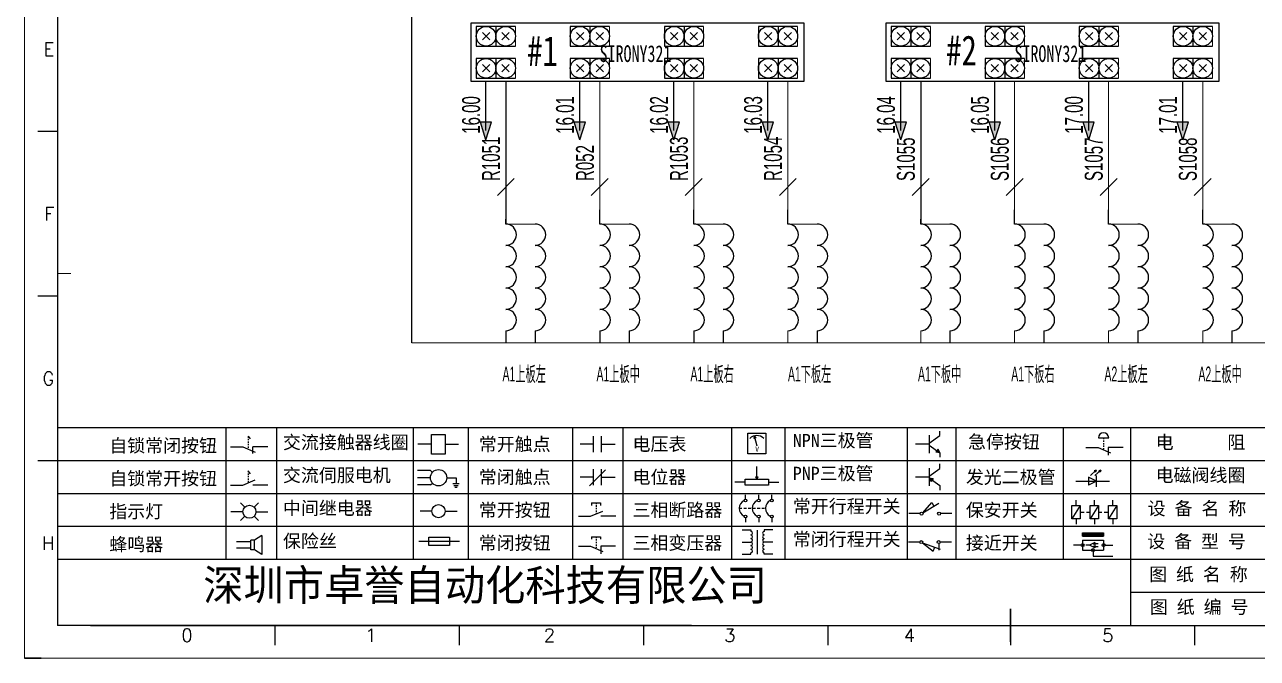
# Model space of a CAD drawing. Extents: x 38255 to 47052, y -6758 to -3353.
# Drawn here: x 39142.9 to 39348.9, y -4820.3 to -4714.4 of the extents above; entities that cross this region are included whole.
import ezdxf
from ezdxf.enums import TextEntityAlignment as Align

# ---------------------------------------------------------------- set-up
doc = ezdxf.new("R2010")
doc.units = 0
doc.header["$MEASUREMENT"] = 0
for name, color, linetype in [('AE_BOR', 1, 'Continuous'), ('Z_OM_OUTLINE', 7, 'Continuous'), ('细实线层', 7, 'Continuous')]:
    doc.layers.add(name, color=color, linetype=linetype)
doc.layers.add('Dimension', color=3, linetype='Continuous', lineweight=13)
doc.layers.add('frame', color=7, linetype='Continuous', lineweight=15)
doc.styles.add('WD', font='romans.shx', dxfattribs={"bigfont": 'gbcbig.shx'})
doc.styles.add('宋', font='', dxfattribs={"width": 0.7})
doc.styles.add('宋体', font='', dxfattribs={"width": 0.75})
doc.styles.add('样式 8', font='arial.ttf')
doc.styles.add('汉字', font='')
doc.styles.get('宋').set_extended_font_data('SimSun')
doc.styles.get('宋体').set_extended_font_data('SimSun')
doc.styles.get('汉字').set_extended_font_data('新宋体')

# ---------------------------------------------------------------- blocks, each defined once
blk = doc.blocks.new('*U34')
at = {"linetype": 'ByBlock'}
for p, q in [((-1909.23, -780.45), (-1909.23, -780.67)), ((-1909.23, -780.45), (-1908.92, -780.84)), ((-1909.23, -780.84), (-1909.23, -781.05)), ((-1911.92, -782.07), (-1910.06, -782.07)), ((-1910.06, -782.07), (-1908.18, -782.88)), ((-1909.23, -781.23), (-1909.23, -781.44)), ((-1909.23, -781.61), (-1909.23, -781.83)), ((-1909.23, -782), (-1909.23, -782.21)), ((-1909.23, -782.38), (-1909.23, -782.43)), ((-1908.52, -783.07), (-1908.52, -782.07)), ((-1906.25, -782.07), (-1908.52, -782.07))]:
    blk.add_line(p, q, dxfattribs=at)
blk = doc.blocks.new('*U36')
at = {"linetype": 'ByBlock'}
for p, q in [((-1910.06, -792.89), (-1908.18, -792.08)), ((-1908.88, -791.17), (-1909.23, -790.71)), ((-1909.23, -790.71), (-1909.23, -790.92)), ((-1909.23, -791.09), (-1909.23, -791.31)), ((-1909.23, -791.48), (-1909.23, -791.69)), ((-1909.23, -791.86), (-1909.23, -792.08)), ((-1909.23, -792.25), (-1909.23, -792.47)), ((-1911.92, -792.89), (-1910.06, -792.89)), ((-1906.25, -792.89), (-1908.52, -792.89))]:
    blk.add_line(p, q, dxfattribs=at)
blk = doc.blocks.new('蜂鸣器')
at = {"linetype": 'ByBlock'}
for p, q in [((-1907.17, -795.53), (-1908.25, -796.26)), ((-1907.17, -795.53), (-1907.17, -798.41)), ((-1908.8, -796.48), (-1911.01, -796.48)), ((-1908.8, -797.46), (-1911.01, -797.46)), ((-1908.25, -796.26), (-1908.8, -796.26)), ((-1908.8, -797.68), (-1908.8, -796.26)), ((-1908.25, -797.68), (-1908.8, -797.68)), ((-1908.25, -797.68), (-1908.25, -796.26)), ((-1907.17, -798.41), (-1908.25, -797.68))]:
    blk.add_line(p, q, dxfattribs=at)
blk = doc.blocks.new('指示灯')
at = {"linetype": 'ByBlock'}
for p, q in [((-1854.25, -776.92), (-1856.06, -776.92)), ((-1854.62, -775.59), (-1853.97, -776.23)), ((-1851.9, -775.59), (-1852.54, -776.23)), ((-1852.26, -776.92), (-1850.45, -776.92)), ((-1854.62, -778.25), (-1853.97, -777.61)), ((-1851.9, -778.25), (-1852.54, -777.61))]:
    blk.add_line(p, q, dxfattribs=at)
blk.add_circle((-1853.26, -776.92), 0.992, dxfattribs=at)
blk = doc.blocks.new('交流接触器线圈')
at = {"linetype": 'ByBlock'}
for p, q in [((-1880.82, -781.77), (-1882.87, -781.77)), ((-1878.72, -781.77), (-1876.67, -781.77))]:
    blk.add_line(p, q, dxfattribs=at)
blk.add_lwpolyline([(-1880.82, -780.28), (-1878.72, -780.28), (-1878.72, -783.26), (-1880.82, -783.26)], close=True, dxfattribs=at)
blk = doc.blocks.new('交流伺服电机')
at = {"linetype": 'ByBlock'}
for p, q in [((-1880.97, -785.75), (-1882.94, -785.75)), ((-1880.97, -785.75), (-1880.65, -786.03)), ((-1880.97, -786.85), (-1882.94, -786.85)), ((-1880.97, -787.94), (-1882.94, -787.94)), ((-1880.97, -787.94), (-1880.65, -787.67)), ((-1878.49, -786.85), (-1877.07, -786.85)), ((-1877.54, -787.72), (-1876.59, -787.72)), ((-1877.38, -788.01), (-1876.75, -788.01)), ((-1877.23, -788.29), (-1876.9, -788.29)), ((-1877.07, -786.85), (-1877.07, -787.72))]:
    blk.add_line(p, q, dxfattribs=at)
blk.add_circle((-1879.73, -786.85), 1.24, dxfattribs=at)
blk = doc.blocks.new('中间继电器')
at = {"linetype": 'ByBlock'}
for p, q in [((-1880.72, -791.92), (-1882.54, -791.92)), ((-1878.74, -791.92), (-1876.92, -791.92))]:
    blk.add_line(p, q, dxfattribs=at)
blk.add_circle((-1879.73, -791.92), 0.992, dxfattribs=at)
blk = doc.blocks.new('保险丝')
at = {"linetype": 'ByBlock'}
blk.add_line((-1882.72, -796.49), (-1876.55, -796.49), dxfattribs=at)
blk.add_lwpolyline([(-1881.2, -795.86), (-1878.06, -795.86), (-1878.06, -797.12), (-1881.2, -797.12)], close=True, dxfattribs=at)
blk = doc.blocks.new('常开按钮')
at = {"linetype": 'ByBlock'}
for p, q in [((-1909.9, -785.68), (-1908.56, -785.68)), ((-1909.9, -785.68), (-1909.9, -786.07)), ((-1909.23, -785.68), (-1909.23, -785.89)), ((-1909.23, -786.06), (-1909.23, -786.28)), ((-1909.23, -786.45), (-1909.23, -786.67)), ((-1908.56, -785.68), (-1908.56, -786.07)), ((-1911.92, -787.73), (-1910.06, -787.73)), ((-1910.06, -787.73), (-1908.18, -786.93)), ((-1909.23, -786.84), (-1909.23, -787.05)), ((-1909.23, -787.22), (-1909.23, -787.38)), ((-1906.25, -787.73), (-1908.52, -787.73))]:
    blk.add_line(p, q, dxfattribs=at)
blk = doc.blocks.new('常开触点')
at = {"linetype": 'ByBlock'}
for p, q in [((-1853.82, -782.99), (-1853.82, -780.56)), ((-1852.6, -782.99), (-1852.6, -780.56)), ((-1853.82, -781.77), (-1855.88, -781.77)), ((-1852.6, -781.77), (-1850.55, -781.77))]:
    blk.add_line(p, q, dxfattribs=at)
blk = doc.blocks.new('常闭触点')
at = {"linetype": 'ByBlock'}
for p, q in [((-1852.01, -785.66), (-1854.43, -788.1)), ((-1853.82, -787.99), (-1853.82, -785.56)), ((-1852.6, -787.99), (-1852.6, -785.56)), ((-1853.82, -786.77), (-1855.88, -786.77)), ((-1852.6, -786.77), (-1850.55, -786.77))]:
    blk.add_line(p, q, dxfattribs=at)
blk = doc.blocks.new('常闭按钮')
at = {"linetype": 'ByBlock'}
for p, q in [((-1856.13, -792.28), (-1854.28, -792.28)), ((-1854.28, -792.28), (-1852.4, -793.09)), ((-1854.11, -790.83), (-1852.77, -790.83)), ((-1854.11, -790.83), (-1854.11, -791.22)), ((-1853.44, -790.83), (-1853.44, -791.04)), ((-1853.44, -791.21), (-1853.44, -791.43)), ((-1853.44, -791.6), (-1853.44, -791.82)), ((-1853.44, -791.99), (-1853.44, -792.2)), ((-1852.77, -790.83), (-1852.77, -791.22)), ((-1850.47, -792.28), (-1852.73, -792.28)), ((-1852.73, -792.28), (-1852.73, -793.43)), ((-1853.44, -792.37), (-1853.44, -792.53))]:
    blk.add_line(p, q, dxfattribs=at)
blk = doc.blocks.new('电压表')
at = {"linetype": 'ByBlock'}
for p, q in [((-1814.84, -780.75), (-1814.91, -781.13)), ((-1814.6, -781.05), (-1814.91, -781.13)), ((-1814.84, -780.75), (-1814.46, -782.26)), ((-1814.84, -780.75), (-1814.6, -781.05))]:
    blk.add_line(p, q, dxfattribs=at)
blk.add_lwpolyline([(-1815.84, -780.34), (-1813.07, -780.34), (-1813.07, -783.49), (-1815.84, -783.49)], close=True, dxfattribs=at)
blk.add_arc((-1814.46, -782.26), 1.56, 46.8313, 133.1687, dxfattribs=at)
at = {"linetype": 'ByBlock', "insert": (-1814.7, -782.39), "char_height": 0.75, "width": 0.6768, "attachment_point": 1}
blk.add_mtext('V', dxfattribs=at)
blk = doc.blocks.new('电位器')
at = {"linetype": 'ByBlock'}
for p, q in [((-1814.45, -787.3), (-1814.45, -785.39)), ((-1816.21, -787.75), (-1817.79, -787.75)), ((-1814.45, -787.3), (-1814.62, -786.96)), ((-1814.62, -786.96), (-1814.27, -786.96)), ((-1814.45, -787.3), (-1814.27, -786.96)), ((-1812.68, -787.75), (-1811.1, -787.75))]:
    blk.add_line(p, q, dxfattribs=at)
blk.add_lwpolyline([(-1816.21, -787.3), (-1812.68, -787.3), (-1812.68, -788.2), (-1816.21, -788.2)], close=True, dxfattribs=at)
blk = doc.blocks.new('三相断路器')
at = {"linetype": 'ByBlock'}
for p, q in [((-1816.17, -790.33), (-1816.17, -789.7)), ((-1814.17, -790.33), (-1814.17, -789.7)), ((-1812.18, -790.33), (-1812.18, -789.7)), ((-1817.14, -791.74), (-1816.72, -791.74)), ((-1816.45, -791.74), (-1816.03, -791.74)), ((-1815.76, -791.74), (-1815.34, -791.74)), ((-1815.07, -791.74), (-1814.65, -791.74)), ((-1814.38, -791.74), (-1813.96, -791.74)), ((-1813.69, -791.74), (-1813.27, -791.74)), ((-1816.17, -793.19), (-1816.17, -793.83)), ((-1814.17, -793.19), (-1814.17, -793.83)), ((-1812.18, -793.19), (-1812.18, -793.83))]:
    blk.add_line(p, q, dxfattribs=at)
for centre in [(-1816.17, -790.55), (-1814.17, -790.55), (-1812.18, -790.55), (-1816.17, -792.98), (-1814.17, -792.98), (-1812.18, -792.98)]:
    blk.add_circle(centre, 0.219, dxfattribs=at)
for centre in [(-1815.81, -791.74), (-1813.82, -791.74), (-1811.83, -791.74)]:
    blk.add_arc(centre, 1.32, 115.5791, 244.4209, dxfattribs=at)
blk = doc.blocks.new('三相变压器')
at = {"linetype": 'ByBlock'}
for p, q in [((-1816.69, -795.03), (-1815.37, -795.03)), ((-1815.37, -795.03), (-1815.37, -795.24)), ((-1814.34, -798.7), (-1814.34, -795.04)), ((-1812, -795.03), (-1813.32, -795.03)), ((-1813.32, -795.03), (-1813.32, -795.24)), ((-1816.69, -796.87), (-1815.37, -796.87)), ((-1812, -796.87), (-1813.32, -796.87)), ((-1816.69, -798.71), (-1815.37, -798.71)), ((-1815.37, -798.71), (-1815.37, -798.5)), ((-1813.32, -798.71), (-1813.32, -798.5)), ((-1812, -798.71), (-1813.32, -798.71))]:
    blk.add_line(p, q, dxfattribs=at)
for centre, start, end in [((-1815.37, -795.51), 270, 90), ((-1815.37, -796.06), 270, 90), ((-1813.32, -795.51), 90, 270), ((-1813.32, -796.06), 90, 270), ((-1815.37, -796.6), 270, 90), ((-1815.37, -797.14), 270, 90), ((-1815.37, -797.68), 270, 90), ((-1815.37, -798.23), 270, 90), ((-1813.32, -796.6), 90, 270), ((-1813.32, -797.14), 90, 270), ((-1813.32, -797.68), 90, 270), ((-1813.32, -798.23), 90, 270)]:
    blk.add_arc(centre, 0.271, start, end, dxfattribs=at)
blk = doc.blocks.new('NPN三极管')
at = {"linetype": 'ByBlock'}
for p, q in [((-1785.73, -780.61), (-1785.73, -783.32)), ((-1785.73, -781.82), (-1784.15, -780.66)), ((-1784.15, -780.66), (-1784.15, -779.98)), ((-1785.73, -781.97), (-1787.81, -781.97)), ((-1785.73, -782.11), (-1784.15, -783.27)), ((-1784.41, -782.73), (-1784.74, -783.18)), ((-1784.15, -783.27), (-1784.41, -782.73)), ((-1784.15, -783.27), (-1784.74, -783.18)), ((-1784.15, -783.27), (-1784.15, -783.96))]:
    blk.add_line(p, q, dxfattribs=at)
blk = doc.blocks.new('PNP三极管')
at = {"linetype": 'ByBlock'}
for p, q in [((-1783.32, -785.43), (-1783.32, -784.75)), ((-1784.9, -785.38), (-1784.9, -788.09)), ((-1784.9, -786.59), (-1783.32, -785.43)), ((-1784.9, -786.74), (-1786.98, -786.74)), ((-1784.9, -786.88), (-1783.32, -788.04)), ((-1784.9, -786.88), (-1784.31, -786.97)), ((-1784.9, -786.88), (-1784.64, -787.42)), ((-1784.31, -786.97), (-1784.64, -787.42)), ((-1783.32, -788.04), (-1783.32, -788.73))]:
    blk.add_line(p, q, dxfattribs=at)
blk = doc.blocks.new('常开行程开关')
at = {"linetype": 'ByBlock'}
for p, q in [((-1786.29, -792.3), (-1788.01, -792.3)), ((-1785.89, -792.17), (-1784.52, -790.62)), ((-1785.89, -792.17), (-1783.43, -790.72)), ((-1784.52, -790.62), (-1784.19, -791.17)), ((-1781.48, -792.3), (-1783.21, -792.3))]:
    blk.add_line(p, q, dxfattribs=at)
for centre in [(-1786.07, -792.3), (-1783.42, -792.3)]:
    blk.add_circle(centre, 0.219, dxfattribs=at)
blk = doc.blocks.new('常闭行程开关')
at = {"linetype": 'ByBlock'}
for p, q in [((-1786.34, -796.62), (-1788.07, -796.62)), ((-1785.93, -796.72), (-1783.25, -797.7)), ((-1785.93, -796.72), (-1784.3, -798)), ((-1784.3, -798), (-1784.08, -797.4)), ((-1783.48, -796.84), (-1783.48, -797.85)), ((-1781.54, -796.62), (-1783.26, -796.62))]:
    blk.add_line(p, q, dxfattribs=at)
for centre in [(-1786.12, -796.62), (-1783.48, -796.62)]:
    blk.add_circle(centre, 0.219, dxfattribs=at)
blk = doc.blocks.new('发光二极管')
at = {"linetype": 'ByBlock'}
for p, q in [((-1754.84, -786.77), (-1756.04, -786.16)), ((-1756.04, -786.16), (-1756.04, -787.39)), ((-1755.78, -785.92), (-1754.89, -785.14)), ((-1754.89, -785.14), (-1755.2, -785.22)), ((-1755.2, -785.22), (-1755.01, -785.43)), ((-1755.08, -785.92), (-1754.18, -785.14)), ((-1754.89, -785.14), (-1755.01, -785.43)), ((-1754.84, -787.63), (-1754.84, -785.92)), ((-1754.18, -785.14), (-1754.49, -785.22)), ((-1754.49, -785.22), (-1754.31, -785.43)), ((-1754.18, -785.14), (-1754.31, -785.43)), ((-1758.01, -786.77), (-1752.89, -786.77)), ((-1754.84, -786.77), (-1756.04, -787.39))]:
    blk.add_line(p, q, dxfattribs=at)
blk = doc.blocks.new('保安开关')
at = {"linetype": 'ByBlock'}
for p, q in [((-1757.96, -790.79), (-1757.96, -789.97)), ((-1755.17, -790.79), (-1755.17, -789.97)), ((-1752.39, -790.79), (-1752.39, -789.97)), ((-1757.33, -790.79), (-1758.6, -792.81)), ((-1757.33, -791.8), (-1756.72, -791.8)), ((-1756.35, -791.8), (-1755.89, -791.8)), ((-1754.54, -790.79), (-1755.81, -792.81)), ((-1754.52, -791.8), (-1754.06, -791.8)), ((-1753.69, -791.8), (-1753.08, -791.8)), ((-1751.75, -790.79), (-1753.02, -792.81)), ((-1757.96, -792.81), (-1757.96, -793.62)), ((-1755.17, -792.81), (-1755.17, -793.62)), ((-1752.39, -792.81), (-1752.39, -793.62))]:
    blk.add_line(p, q, dxfattribs=at)
for points in [[(-1758.6, -790.79), (-1757.33, -790.79), (-1757.33, -792.81), (-1758.6, -792.81)], [(-1755.81, -790.79), (-1754.54, -790.79), (-1754.54, -792.81), (-1755.81, -792.81)], [(-1753.02, -790.79), (-1751.75, -790.79), (-1751.75, -792.81), (-1753.02, -792.81)]]:
    blk.add_lwpolyline(points, close=True, dxfattribs=at)
blk = doc.blocks.new('接近开关')
at = {"linetype": 'ByBlock'}
h = blk.add_hatch(dxfattribs=at)
h.set_pattern_fill('ANSI31', color=256, scale=0.01, style=0)
h.set_pattern_definition([(45, (-89.131516, -30.795668), (-0.0224506403, 0.0224506403), [])])
h.paths.add_polyline_path([(-1516.96, -1123.35), (-1516.96, -1122.85), (-1513.76, -1122.85), (-1513.76, -1123.35)])
for p, q in [((-1516.96, -1123.35), (-1516.96, -1122.85)), ((-1516.96, -1122.85), (-1513.76, -1122.85)), ((-1516.96, -1123.35), (-1513.76, -1123.35)), ((-1513.76, -1122.85), (-1513.76, -1123.35)), ((-1517.18, -1124.71), (-1518.36, -1124.71)), ((-1516.96, -1123.95), (-1513.76, -1123.95)), ((-1516.96, -1123.95), (-1516.96, -1125.47)), ((-1516.96, -1125.47), (-1513.76, -1125.47)), ((-1515.91, -1124.71), (-1516.45, -1124.71)), ((-1515.11, -1124.31), (-1515.91, -1124.71)), ((-1515.11, -1125.11), (-1515.91, -1124.71)), ((-1515.36, -1125.69), (-1515.36, -1126.36)), ((-1515.33, -1124.53), (-1515.17, -1124.53)), ((-1515.33, -1124.88), (-1515.17, -1124.88)), ((-1515.25, -1124.45), (-1515.25, -1124.61)), ((-1515.11, -1124.31), (-1515.11, -1125.11)), ((-1515.11, -1124.48), (-1514.58, -1124.48)), ((-1515.11, -1124.94), (-1514.58, -1124.94)), ((-1513.76, -1123.95), (-1513.76, -1125.47)), ((-1513.54, -1124.71), (-1512.36, -1124.71)), ((-1515.36, -1126.36), (-1512.36, -1126.36))]:
    blk.add_line(p, q, dxfattribs=at)
for centre in [(-1516.96, -1124.71), (-1515.36, -1125.47), (-1513.76, -1124.71)]:
    blk.add_circle(centre, 0.225, dxfattribs=at)
blk = doc.blocks.new('急停按钮')
at = {"linetype": 'ByBlock'}
for p, q in [((-1.86, 0), (0, 0)), ((0, 0), (1.88, -0.81)), ((0.06, 1.45), (1.61, 1.45)), ((0.83, 1.45), (0.83, 1.24)), ((0.83, 1.07), (0.83, 0.85)), ((0.83, 0.68), (0.83, 0.47)), ((0.83, 0.29), (0.83, 0.08)), ((3.81, 0), (1.54, 0)), ((1.54, 0), (1.54, -1.15)), ((0.83, -0.09), (0.83, -0.24))]:
    blk.add_line(p, q, dxfattribs=at)
blk.add_arc((0.83, 1.45), 0.774, 0, 180)
blk = doc.blocks.new('电控横A4')
for p, q in [((5, -5), (5, -205)), ((10.03, -205), (289.53, -205)), ((130.8, -205), (190.75, -205))]:
    blk.add_line(p, q)
at = {"lineweight": 9, "ltscale": 0.1}
for p, q in [((5, -151.57), (7, -151.57)), ((101.34, -205), (130.8, -205)), ((129.44, -205), (129.44, -205)), ((129.44, -205), (129.44, -205)), ((129.44, -205), (129.44, -205)), ((129.44, -205), (129.44, -205))]:
    blk.add_line(p, q, dxfattribs=at)
at = {"linetype": 'ByBlock'}
for p, q in [((292, -175), (5, -175)), ((292, -180), (5, -180)), ((292, -185), (5, -185)), ((292, -190), (5, -190)), ((292, -195), (5, -195)), ((292, -200), (168.03, -200))]:
    blk.add_line(p, q, dxfattribs=at)
at = {"color": 0, "lineweight": -2}
for p, q in [((30.58, -175), (30.58, -195)), ((38.26, -175), (38.26, -195)), ((59.05, -175), (59.05, -195)), ((67.4, -175), (67.4, -195)), ((83.26, -175), (83.26, -195)), ((90.91, -175), (90.91, -195)), ((107.4, -175), (107.4, -195)), ((115.5, -175), (115.5, -195)), ((134.12, -175), (134.12, -195)), ((141.48, -175), (141.48, -195)), ((157.79, -175), (157.79, -195)), ((168.03, -175), (168.03, -204.92))]:
    blk.add_line(p, q, dxfattribs=at)
at = {"color": 0, "ltscale": 2}
blk.add_line((101.34, -205), (5, -205), dxfattribs=at)
at = {"layer": 'AE_BOR', "color": 1, "lineweight": 15}
for p, q in [((0, -210), (0, 0)), ((297, -210), (0, -210))]:
    blk.add_line(p, q, dxfattribs=at)
at = {"layer": 'AE_BOR'}
for p, q in [((5, -130), (2, -130)), ((5, -155), (2, -155)), ((5, -180), (2, -180)), ((38.03, -205), (38.03, -208)), ((66.03, -205), (66.03, -208)), ((94.03, -205), (94.03, -208)), ((122.03, -205), (122.03, -208)), ((149.78, -205), (149.78, -208)), ((177.78, -205), (177.78, -208))]:
    blk.add_line(p, q, dxfattribs=at)
at = {"layer": 'AE_BOR', "color": 2, "lineweight": 30}
for p in [(149.78, -202.5), (149.78, -205)]:
    blk.add_line(p, (149.78, -207.5), dxfattribs=at)
at = {"layer": 'AE_BOR', "lineweight": 30}
blk.add_line((0, -210), (2.53, -210), dxfattribs=at)
at = {"linetype": 'ByBlock'}
for name, p in [('交流接触器线圈', (1942.62, 604.27)), ('电压表', (1925.71, 604.52)), ('NPN三极管', (1923.2, 604.5)), ('*U34', (1943.19, 604.18)), ('常开触点', (1940.27, 604.3)), ('*U36', (1943.19, 609.18)), ('交流伺服电机', (1942.62, 604.27)), ('常闭触点', (1940.27, 604.3)), ('电位器', (1925.71, 604.52)), ('PNP三极管', (1922.37, 604.27)), ('发光二极管', (1917.72, 603.69)), ('三相断路器', (1925.71, 604.52)), ('指示灯', (1887.41, 589.18)), ('中间继电器', (1942.62, 604.27)), ('常开按钮', (1996.06, 599.3)), ('常开行程开关', (1922.37, 604.27)), ('保安开关', (1917.72, 603.98)), ('三相变压器', (1925.71, 604.52)), ('接近开关', (1677.72, 931.9)), ('蜂鸣器', (1943.19, 604.18)), ('保险丝', (1942.62, 604.27)), ('常闭按钮', (1940.27, 599.3)), ('常闭行程开关', (1922.37, 604.27))]:
    blk.add_blockref(name, p, dxfattribs=at)
blk.add_blockref('急停按钮', (163.12, -177.98))
at = {"char_height": 2, "attachment_point": 1, "style": '汉字'}
for s, insert in [('{\\fKaiTi_GB2312|b0|i0|c134|p49;交流接触器线圈}', (39.25, -176.19)), ('{\\fKaiTi_GB2312|b0|i0|c134|p49;NPN三极管}', (116.73, -175.91)), ('{\\fKaiTi_GB2312|b0|i0|c134|p49;急停按钮}', (143.35, -176.12)), ('{\\fKaiTi_GB2312|b0|i0|c134|p49;电      阻}', (171.86, -176.19)), ('{\\fKaiTi_GB2312|b0|i0|c134|p49;自锁常闭按钮}', (12.86, -176.69)), ('{\\fKaiTi_GB2312|b0|i0|c134|p49;常开触点}', (69.01, -176.48)), ('{\\fKaiTi_GB2312|b0|i0|c134|p49;电压表}', (92.37, -176.47)), ('{\\fKaiTi_GB2312|b0|i0|c134|p49;自锁常开按钮}', (12.86, -181.69)), ('{\\fKaiTi_GB2312|b0|i0|c134|p49;交流伺服电机}', (39.25, -181.19)), ('{\\fKaiTi_GB2312|b0|i0|c134|p49;常闭触点}', (69.01, -181.48)), ('{\\fKaiTi_GB2312|b0|i0|c134|p49;电位器}', (92.37, -181.47)), ('{\\fKaiTi_GB2312|b0|i0|c134|p49;PNP三极管}', (116.73, -180.91)), ('{\\fKaiTi_GB2312|b0|i0|c134|p49;发光二极管}', (143.02, -181.48)), ('{\\fKaiTi_GB2312|b0|i0|c134|p49;电磁阀线圈}', (171.86, -181.19)), ('{\\fKaiTi_GB2312|b0|i0|c134|p49;指示灯}', (12.86, -186.69)), ('{\\fKaiTi_GB2312|b0|i0|c134|p49;中间继电器}', (39.25, -186.19)), ('{\\fKaiTi_GB2312|b0|i0|c134|p49;常开按钮}', (69.01, -186.48)), ('{\\fKaiTi_GB2312|b0|i0|c134|p49;三相断路器}', (92.37, -186.47)), ('{\\fKaiTi_GB2312|b0|i0|c134|p49;常开行程开关}', (116.73, -185.91)), ('{\\fKaiTi_GB2312|b0|i0|c134|p49;保安开关}', (143.02, -186.48)), ('{\\fKaiTi_GB2312|b0|i0|c134|p0;设 备 名 称}', (170.65, -186.24)), ('{\\fKaiTi_GB2312|b0|i0|c134|p49;保险丝}', (39.25, -191.19)), ('{\\fKaiTi_GB2312|b0|i0|c134|p49;常闭行程开关}', (116.73, -190.91)), ('{\\fKaiTi_GB2312|b0|i0|c134|p0;设 备 型 号}', (170.58, -191.24)), ('{\\fKaiTi_GB2312|b0|i0|c134|p49;蜂鸣器}', (12.86, -191.69)), ('{\\fKaiTi_GB2312|b0|i0|c134|p49;常闭按钮}', (69.01, -191.48)), ('{\\fKaiTi_GB2312|b0|i0|c134|p49;三相变压器}', (92.37, -191.47)), ('{\\fKaiTi_GB2312|b0|i0|c134|p49;接近开关}', (143.02, -191.48)), ('{\\fKaiTi_GB2312|b0|i0|c134|p0;图 纸 名 称}', (170.86, -196.24)), ('{\\fKaiTi_GB2312|b0|i0|c134|p0;图 纸 编 号}', (170.98, -201.2))]:
    blk.add_mtext(s, dxfattribs=dict(at, insert=insert))
at = {"color": 0, "lineweight": -2, "insert": (27.14, -196.53), "char_height": 4.7064, "width": 96.1138, "attachment_point": 1}
blk.add_mtext('深圳市卓誉自动化科技有限公司', dxfattribs=at)
at = {"layer": 'AE_BOR', "style": 'WD'}
for s, p in [('E', (4.5, -117.5)), ('F', (4.5, -142.5)), ('G', (4.5, -167.5)), ('H', (4.5, -192.5))]:
    blk.add_text(s, height=2, dxfattribs=at).set_placement(p, align=Align.MIDDLE_RIGHT)
for s, p in [('0', (24.67, -207.5)), ('1', (52.6, -207.5)), ('2', (79.75, -207.5)), ('3', (107.15, -207.5)), ('4', (134.45, -207.5)), ('5', (164.59, -207.5))]:
    blk.add_text(s, height=2, dxfattribs=at).set_placement(p, align=Align.CENTER)

msp = doc.modelspace()

# ---------------------------------------------------------------- hatches: boundary and pattern name
for points in [[(39219.066, -4730.755), (39220.001, -4733.674), (39220.936, -4730.755)], [(39234.771, -4730.755), (39235.707, -4733.674), (39236.642, -4730.755)], [(39250.477, -4730.755), (39251.412, -4733.674), (39252.347, -4730.755)], [(39266.202, -4730.755), (39267.137, -4733.674), (39268.072, -4730.755)], [(39288.414, -4730.755), (39289.349, -4733.674), (39290.284, -4730.755)], [(39304.119, -4730.755), (39305.055, -4733.674), (39305.99, -4730.755)], [(39319.825, -4730.755), (39320.76, -4733.674), (39321.695, -4730.755)], [(39335.55, -4730.755), (39336.485, -4733.674), (39337.42, -4730.755)]]:
    msp.add_hatch(color=256).paths.add_polyline_path(points)

# ---------------------------------------------------------------- linework, layer by layer
at = {"color": 0, "ltscale": 2}
msp.add_line((39207.619, -4767.614), (39207.619, -4638.859), dxfattribs=at)
at = {"lineweight": -2}
for p, q in [((39218.383, -4714.735), (39218.383, -4718.011)), ((39221.659, -4714.735), (39221.659, -4718.011)), ((39221.659, -4714.735), (39221.659, -4718.011)), ((39234.099, -4714.735), (39234.099, -4718.011)), ((39237.375, -4714.735), (39237.375, -4718.011)), ((39237.375, -4714.735), (39237.375, -4718.011)), ((39249.836, -4714.735), (39249.836, -4718.011)), ((39253.112, -4714.735), (39253.112, -4718.011)), ((39253.112, -4714.735), (39253.112, -4718.011)), ((39265.546, -4714.735), (39265.546, -4718.011)), ((39268.822, -4714.735), (39268.822, -4718.011)), ((39268.822, -4714.735), (39268.822, -4718.011)), ((39287.731, -4714.735), (39287.731, -4718.011)), ((39291.007, -4714.735), (39291.007, -4718.011)), ((39291.007, -4714.735), (39291.007, -4718.011)), ((39303.447, -4714.735), (39303.447, -4718.011)), ((39306.723, -4714.735), (39306.723, -4718.011)), ((39306.723, -4714.735), (39306.723, -4718.011)), ((39319.184, -4714.735), (39319.184, -4718.011)), ((39322.46, -4714.735), (39322.46, -4718.011)), ((39322.46, -4714.735), (39322.46, -4718.011)), ((39334.894, -4714.735), (39334.894, -4718.011)), ((39338.17, -4714.735), (39338.17, -4718.011)), ((39338.17, -4714.735), (39338.17, -4718.011)), ((39218.383, -4720.091), (39218.383, -4723.367)), ((39221.659, -4720.091), (39221.659, -4723.367)), ((39221.659, -4720.091), (39221.659, -4723.367)), ((39234.099, -4720.091), (39234.099, -4723.367)), ((39237.375, -4720.091), (39237.375, -4723.367)), ((39237.375, -4720.091), (39237.375, -4723.367)), ((39249.836, -4720.091), (39249.836, -4723.367)), ((39253.112, -4720.091), (39253.112, -4723.367)), ((39253.112, -4720.091), (39253.112, -4723.367)), ((39265.546, -4720.091), (39265.546, -4723.367)), ((39268.822, -4720.091), (39268.822, -4723.367)), ((39268.822, -4720.091), (39268.822, -4723.367)), ((39287.731, -4720.091), (39287.731, -4723.367)), ((39291.007, -4720.091), (39291.007, -4723.367)), ((39291.007, -4720.091), (39291.007, -4723.367)), ((39303.447, -4720.091), (39303.447, -4723.367)), ((39306.723, -4720.091), (39306.723, -4723.367)), ((39306.723, -4720.091), (39306.723, -4723.367)), ((39319.184, -4720.091), (39319.184, -4723.367)), ((39322.46, -4720.091), (39322.46, -4723.367)), ((39322.46, -4720.091), (39322.46, -4723.367)), ((39334.894, -4720.091), (39334.894, -4723.367)), ((39338.17, -4720.091), (39338.17, -4723.367)), ((39338.17, -4720.091), (39338.17, -4723.367))]:
    msp.add_line(p, q, dxfattribs=at)
for p, q in [((39220.001, -4732.119), (39220.001, -4723.928)), ((39223.325, -4723.928), (39223.325, -4747.746)), ((39235.707, -4732.119), (39235.707, -4723.928)), ((39251.412, -4732.119), (39251.412, -4723.928)), ((39267.137, -4732.119), (39267.137, -4723.928)), ((39289.349, -4732.119), (39289.349, -4723.928)), ((39292.673, -4723.928), (39292.673, -4747.746)), ((39305.055, -4732.119), (39305.055, -4723.928)), ((39320.76, -4732.119), (39320.76, -4723.928)), ((39336.485, -4732.119), (39336.485, -4723.928)), ((39220.001, -4733.674), (39219.066, -4730.755)), ((39220.936, -4730.755), (39219.066, -4730.755)), ((39220.001, -4733.674), (39220.936, -4730.755)), ((39235.707, -4733.674), (39234.771, -4730.755)), ((39236.642, -4730.755), (39234.771, -4730.755)), ((39235.707, -4733.674), (39236.642, -4730.755)), ((39251.412, -4733.674), (39250.477, -4730.755)), ((39252.347, -4730.755), (39250.477, -4730.755)), ((39251.412, -4733.674), (39252.347, -4730.755)), ((39268.072, -4730.755), (39266.202, -4730.755)), ((39267.137, -4733.674), (39266.202, -4730.755)), ((39267.137, -4733.674), (39268.072, -4730.755)), ((39290.284, -4730.755), (39288.414, -4730.755)), ((39289.349, -4733.674), (39288.414, -4730.755)), ((39289.349, -4733.674), (39290.284, -4730.755)), ((39305.99, -4730.755), (39304.119, -4730.755)), ((39305.055, -4733.674), (39304.119, -4730.755)), ((39305.055, -4733.674), (39305.99, -4730.755)), ((39321.695, -4730.755), (39319.825, -4730.755)), ((39320.76, -4733.674), (39319.825, -4730.755)), ((39320.76, -4733.674), (39321.695, -4730.755)), ((39336.485, -4733.674), (39335.55, -4730.755)), ((39337.42, -4730.755), (39335.55, -4730.755)), ((39336.485, -4733.674), (39337.42, -4730.755)), ((39223.325, -4747.746), (39223.325, -4746.943)), ((39239.03, -4747.746), (39239.03, -4745.392)), ((39254.735, -4747.746), (39254.735, -4745.392)), ((39270.46, -4747.746), (39270.46, -4745.392)), ((39292.673, -4747.746), (39292.673, -4746.943)), ((39308.378, -4747.746), (39308.378, -4745.392)), ((39324.083, -4747.746), (39324.083, -4745.392)), ((39339.808, -4747.746), (39339.808, -4745.392)), ((39223.325, -4765.562), (39223.325, -4767.614)), ((39223.325, -4765.562), (39223.325, -4767.614)), ((39228.219, -4765.562), (39228.219, -4767.614)), ((39228.219, -4765.562), (39228.219, -4767.614)), ((39239.03, -4765.562), (39239.03, -4767.614)), ((39239.03, -4765.562), (39239.03, -4767.614)), ((39243.925, -4765.562), (39243.925, -4767.614)), ((39243.925, -4765.562), (39243.925, -4767.614)), ((39254.735, -4765.562), (39254.735, -4767.614)), ((39254.735, -4765.562), (39254.735, -4767.614)), ((39259.63, -4765.562), (39259.63, -4767.614)), ((39259.63, -4765.562), (39259.63, -4767.614)), ((39275.355, -4765.562), (39275.355, -4767.614)), ((39275.355, -4765.562), (39275.355, -4767.614)), ((39297.567, -4765.562), (39297.567, -4767.614)), ((39297.567, -4765.562), (39297.567, -4767.614)), ((39313.273, -4765.562), (39313.273, -4767.614)), ((39313.273, -4765.562), (39313.273, -4767.614)), ((39328.978, -4765.562), (39328.978, -4767.614)), ((39328.978, -4765.562), (39328.978, -4767.614)), ((39344.703, -4765.562), (39344.703, -4767.614)), ((39344.703, -4765.562), (39344.703, -4767.614))]:
    msp.add_line(p, q)
at = {"lineweight": 0}
for p, q in [((39239.03, -4723.928), (39239.03, -4745.392)), ((39254.735, -4723.928), (39254.735, -4745.392)), ((39270.46, -4723.928), (39270.46, -4745.392)), ((39308.378, -4723.928), (39308.378, -4745.392)), ((39324.083, -4723.928), (39324.083, -4745.392)), ((39339.808, -4723.928), (39339.808, -4745.392))]:
    msp.add_line(p, q, dxfattribs=at)
for points in [[(39217.527, -4714.153), (39273.164, -4714.153), (39273.164, -4723.928), (39217.527, -4723.928)], [(39286.875, -4714.153), (39342.512, -4714.153), (39342.512, -4723.928), (39286.875, -4723.928)]]:
    msp.add_lwpolyline(points, close=True)
for centre in [(39223.325, -4749.527), (39228.219, -4749.527), (39239.03, -4749.527), (39243.925, -4749.527), (39254.735, -4749.527), (39259.63, -4749.527), (39270.46, -4749.527), (39275.355, -4749.527), (39292.673, -4749.527), (39297.567, -4749.527), (39308.378, -4749.527), (39313.273, -4749.527), (39324.083, -4749.527), (39328.978, -4749.527), (39339.808, -4749.527), (39344.703, -4749.527), (39223.325, -4753.091), (39228.219, -4753.091), (39239.03, -4753.091), (39243.925, -4753.091), (39254.735, -4753.091), (39259.63, -4753.091), (39270.46, -4753.091), (39275.355, -4753.091), (39292.673, -4753.091), (39297.567, -4753.091), (39308.378, -4753.091), (39313.273, -4753.091), (39324.083, -4753.091), (39328.978, -4753.091), (39339.808, -4753.091), (39344.703, -4753.091), (39223.325, -4756.654), (39228.219, -4756.654), (39239.03, -4756.654), (39243.925, -4756.654), (39254.735, -4756.654), (39259.63, -4756.654), (39270.46, -4756.654), (39275.355, -4756.654), (39292.673, -4756.654), (39297.567, -4756.654), (39308.378, -4756.654), (39313.273, -4756.654), (39324.083, -4756.654), (39328.978, -4756.654), (39339.808, -4756.654), (39344.703, -4756.654), (39223.325, -4760.217), (39228.219, -4760.217), (39239.03, -4760.217), (39243.925, -4760.217), (39254.735, -4760.217), (39259.63, -4760.217), (39270.46, -4760.217), (39275.355, -4760.217), (39292.673, -4760.217), (39297.567, -4760.217), (39308.378, -4760.217), (39313.273, -4760.217), (39324.083, -4760.217), (39328.978, -4760.217), (39339.808, -4760.217), (39344.703, -4760.217), (39223.325, -4763.781), (39228.219, -4763.781), (39239.03, -4763.781), (39243.925, -4763.781), (39254.735, -4763.781), (39259.63, -4763.781), (39270.46, -4763.781), (39275.355, -4763.781), (39292.673, -4763.781), (39297.567, -4763.781), (39308.378, -4763.781), (39313.273, -4763.781), (39324.083, -4763.781), (39328.978, -4763.781), (39339.808, -4763.781), (39344.703, -4763.781)]:
    msp.add_arc(centre, 1.782, 270, 90)
at = {"layer": 'Dimension', "lineweight": 0}
for p, q in [((39221.91, -4742.979), (39224.739, -4740.15)), ((39237.616, -4742.979), (39240.444, -4740.15)), ((39253.321, -4742.979), (39256.15, -4740.15)), ((39269.046, -4742.979), (39271.874, -4740.15)), ((39291.259, -4742.979), (39294.087, -4740.15)), ((39306.964, -4742.979), (39309.792, -4740.15)), ((39322.669, -4742.979), (39325.498, -4740.15)), ((39338.394, -4742.979), (39341.222, -4740.15))]:
    msp.add_line(p, q, dxfattribs=at)
at = {"layer": 'frame', "lineweight": 0}
for p, q in [((39224.935, -4714.735), (39224.935, -4718.011)), ((39240.651, -4714.735), (39240.651, -4718.011)), ((39256.388, -4714.735), (39256.388, -4718.011)), ((39272.098, -4714.735), (39272.098, -4718.011)), ((39294.283, -4714.735), (39294.283, -4718.011)), ((39309.999, -4714.735), (39309.999, -4718.011)), ((39325.736, -4714.735), (39325.736, -4718.011)), ((39341.446, -4714.735), (39341.446, -4718.011)), ((39224.935, -4720.091), (39224.935, -4723.367)), ((39240.651, -4720.091), (39240.651, -4723.367)), ((39256.388, -4720.091), (39256.388, -4723.367)), ((39272.098, -4720.091), (39272.098, -4723.367)), ((39294.283, -4720.091), (39294.283, -4723.367)), ((39309.999, -4720.091), (39309.999, -4723.367)), ((39325.736, -4720.091), (39325.736, -4723.367)), ((39341.446, -4720.091), (39341.446, -4723.367)), ((39223.325, -4747.746), (39228.219, -4747.746)), ((39239.03, -4747.746), (39243.925, -4747.746)), ((39254.735, -4747.746), (39259.63, -4747.746)), ((39270.46, -4747.746), (39275.355, -4747.746)), ((39292.673, -4747.746), (39297.567, -4747.746)), ((39308.378, -4747.746), (39313.273, -4747.746)), ((39324.083, -4747.746), (39328.978, -4747.746)), ((39339.808, -4747.746), (39344.703, -4747.746)), ((39270.46, -4765.562), (39270.46, -4767.614)), ((39292.673, -4765.562), (39292.673, -4767.614)), ((39308.378, -4765.562), (39308.378, -4767.614)), ((39324.083, -4765.562), (39324.083, -4767.614)), ((39339.808, -4765.562), (39339.808, -4767.614))]:
    msp.add_line(p, q, dxfattribs=at)
at = {"layer": 'Z_OM_OUTLINE'}
for p, q in [((39221.659, -4714.735), (39218.383, -4714.735)), ((39219.407, -4716.987), (39220.634, -4715.76)), ((39220.634, -4716.987), (39219.407, -4715.76)), ((39224.935, -4714.735), (39221.659, -4714.735)), ((39222.683, -4716.987), (39223.91, -4715.76)), ((39223.91, -4716.987), (39222.683, -4715.76)), ((39237.375, -4714.735), (39234.099, -4714.735)), ((39235.123, -4716.987), (39236.35, -4715.76)), ((39236.35, -4716.987), (39235.123, -4715.76)), ((39240.651, -4714.735), (39237.375, -4714.735)), ((39238.399, -4716.987), (39239.626, -4715.76)), ((39239.626, -4716.987), (39238.399, -4715.76)), ((39253.112, -4714.735), (39249.836, -4714.735)), ((39250.861, -4716.987), (39252.088, -4715.76)), ((39252.088, -4716.987), (39250.861, -4715.76)), ((39256.388, -4714.735), (39253.112, -4714.735)), ((39254.137, -4716.987), (39255.364, -4715.76)), ((39255.364, -4716.987), (39254.137, -4715.76)), ((39268.822, -4714.735), (39265.546, -4714.735)), ((39266.571, -4716.987), (39267.798, -4715.76)), ((39267.798, -4716.987), (39266.571, -4715.76)), ((39272.098, -4714.735), (39268.822, -4714.735)), ((39269.847, -4716.987), (39271.074, -4715.76)), ((39271.074, -4716.987), (39269.847, -4715.76)), ((39291.007, -4714.735), (39287.731, -4714.735)), ((39288.755, -4716.987), (39289.982, -4715.76)), ((39289.982, -4716.987), (39288.755, -4715.76)), ((39294.283, -4714.735), (39291.007, -4714.735)), ((39292.031, -4716.987), (39293.258, -4715.76)), ((39293.258, -4716.987), (39292.031, -4715.76)), ((39306.723, -4714.735), (39303.447, -4714.735)), ((39304.471, -4716.987), (39305.698, -4715.76)), ((39305.698, -4716.987), (39304.471, -4715.76)), ((39309.999, -4714.735), (39306.723, -4714.735)), ((39307.747, -4716.987), (39308.974, -4715.76)), ((39308.974, -4716.987), (39307.747, -4715.76)), ((39322.46, -4714.735), (39319.184, -4714.735)), ((39320.209, -4716.987), (39321.436, -4715.76)), ((39321.436, -4716.987), (39320.209, -4715.76)), ((39325.736, -4714.735), (39322.46, -4714.735)), ((39323.485, -4716.987), (39324.712, -4715.76)), ((39324.712, -4716.987), (39323.485, -4715.76)), ((39338.17, -4714.735), (39334.894, -4714.735)), ((39335.919, -4716.987), (39337.146, -4715.76)), ((39337.146, -4716.987), (39335.919, -4715.76)), ((39341.446, -4714.735), (39338.17, -4714.735)), ((39339.195, -4716.987), (39340.422, -4715.76)), ((39340.422, -4716.987), (39339.195, -4715.76)), ((39218.383, -4718.011), (39221.659, -4718.011)), ((39221.659, -4718.011), (39224.935, -4718.011)), ((39234.099, -4718.011), (39237.375, -4718.011)), ((39237.375, -4718.011), (39240.651, -4718.011)), ((39249.836, -4718.011), (39253.112, -4718.011)), ((39253.112, -4718.011), (39256.388, -4718.011)), ((39265.546, -4718.011), (39268.822, -4718.011)), ((39268.822, -4718.011), (39272.098, -4718.011)), ((39287.731, -4718.011), (39291.007, -4718.011)), ((39291.007, -4718.011), (39294.283, -4718.011)), ((39303.447, -4718.011), (39306.723, -4718.011)), ((39306.723, -4718.011), (39309.999, -4718.011)), ((39319.184, -4718.011), (39322.46, -4718.011)), ((39322.46, -4718.011), (39325.736, -4718.011)), ((39334.894, -4718.011), (39338.17, -4718.011)), ((39338.17, -4718.011), (39341.446, -4718.011)), ((39221.659, -4720.091), (39218.383, -4720.091)), ((39224.935, -4720.091), (39221.659, -4720.091)), ((39237.375, -4720.091), (39234.099, -4720.091)), ((39240.651, -4720.091), (39237.375, -4720.091)), ((39253.112, -4720.091), (39249.836, -4720.091)), ((39256.388, -4720.091), (39253.112, -4720.091)), ((39268.822, -4720.091), (39265.546, -4720.091)), ((39272.098, -4720.091), (39268.822, -4720.091)), ((39291.007, -4720.091), (39287.731, -4720.091)), ((39294.283, -4720.091), (39291.007, -4720.091)), ((39306.723, -4720.091), (39303.447, -4720.091)), ((39309.999, -4720.091), (39306.723, -4720.091)), ((39322.46, -4720.091), (39319.184, -4720.091)), ((39325.736, -4720.091), (39322.46, -4720.091)), ((39338.17, -4720.091), (39334.894, -4720.091)), ((39341.446, -4720.091), (39338.17, -4720.091)), ((39219.407, -4722.343), (39220.634, -4721.116)), ((39220.634, -4722.343), (39219.407, -4721.116)), ((39222.683, -4722.343), (39223.91, -4721.116)), ((39223.91, -4722.343), (39222.683, -4721.116)), ((39235.123, -4722.343), (39236.35, -4721.116)), ((39236.35, -4722.343), (39235.123, -4721.116)), ((39238.399, -4722.343), (39239.626, -4721.116)), ((39239.626, -4722.343), (39238.399, -4721.116)), ((39250.861, -4722.343), (39252.088, -4721.116)), ((39252.088, -4722.343), (39250.861, -4721.116)), ((39254.137, -4722.343), (39255.364, -4721.116)), ((39255.364, -4722.343), (39254.137, -4721.116)), ((39266.571, -4722.343), (39267.798, -4721.116)), ((39267.798, -4722.343), (39266.571, -4721.116)), ((39269.847, -4722.343), (39271.074, -4721.116)), ((39271.074, -4722.343), (39269.847, -4721.116)), ((39288.755, -4722.343), (39289.982, -4721.116)), ((39289.982, -4722.343), (39288.755, -4721.116)), ((39292.031, -4722.343), (39293.258, -4721.116)), ((39293.258, -4722.343), (39292.031, -4721.116)), ((39304.471, -4722.343), (39305.698, -4721.116)), ((39305.698, -4722.343), (39304.471, -4721.116)), ((39307.747, -4722.343), (39308.974, -4721.116)), ((39308.974, -4722.343), (39307.747, -4721.116)), ((39320.209, -4722.343), (39321.436, -4721.116)), ((39321.436, -4722.343), (39320.209, -4721.116)), ((39323.485, -4722.343), (39324.712, -4721.116)), ((39324.712, -4722.343), (39323.485, -4721.116)), ((39335.919, -4722.343), (39337.146, -4721.116)), ((39337.146, -4722.343), (39335.919, -4721.116)), ((39339.195, -4722.343), (39340.422, -4721.116)), ((39340.422, -4722.343), (39339.195, -4721.116)), ((39218.383, -4723.367), (39221.659, -4723.367)), ((39221.659, -4723.367), (39224.935, -4723.367)), ((39234.099, -4723.367), (39237.375, -4723.367)), ((39237.375, -4723.367), (39240.651, -4723.367)), ((39249.836, -4723.367), (39253.112, -4723.367)), ((39253.112, -4723.367), (39256.388, -4723.367)), ((39265.546, -4723.367), (39268.822, -4723.367)), ((39268.822, -4723.367), (39272.098, -4723.367)), ((39287.731, -4723.367), (39291.007, -4723.367)), ((39291.007, -4723.367), (39294.283, -4723.367)), ((39303.447, -4723.367), (39306.723, -4723.367)), ((39306.723, -4723.367), (39309.999, -4723.367)), ((39319.184, -4723.367), (39322.46, -4723.367)), ((39322.46, -4723.367), (39325.736, -4723.367)), ((39334.894, -4723.367), (39338.17, -4723.367)), ((39338.17, -4723.367), (39341.446, -4723.367))]:
    msp.add_line(p, q, dxfattribs=at)
for centre in [(39220.021, -4716.373), (39223.297, -4716.373), (39235.737, -4716.373), (39239.013, -4716.373), (39251.474, -4716.373), (39254.75, -4716.373), (39267.184, -4716.373), (39270.46, -4716.373), (39289.369, -4716.373), (39292.645, -4716.373), (39305.085, -4716.373), (39308.361, -4716.373), (39320.822, -4716.373), (39324.098, -4716.373), (39336.532, -4716.373), (39339.808, -4716.373), (39220.021, -4721.729), (39223.297, -4721.729), (39235.737, -4721.729), (39239.013, -4721.729), (39251.474, -4721.729), (39254.75, -4721.729), (39267.184, -4721.729), (39270.46, -4721.729), (39289.369, -4721.729), (39292.645, -4721.729), (39305.085, -4721.729), (39308.361, -4721.729), (39320.822, -4721.729), (39324.098, -4721.729), (39336.532, -4721.729), (39339.808, -4721.729)]:
    msp.add_circle(centre, 1.637, dxfattribs=at)
at = {"layer": '细实线层', "lineweight": 0}
msp.add_line((39207.619, -4767.614), (39392.296, -4767.614), dxfattribs=at)

# ---------------------------------------------------------------- block references
at = {"xscale": 1.1, "yscale": 1.1, "zscale": 1.1}
msp.add_blockref('电控横A4', (39142.897, -4589.295), dxfattribs=at)

# ---------------------------------------------------------------- texts
at = {"style": '宋体', "width": 0.75}
for s, p in [('#2', (39299.496, -4721.237)), ('#1', (39229.45, -4721.344))]:
    msp.add_text(s, height=5, dxfattribs=at).set_placement(p, align=Align.CENTER)
at = {"color": 3, "lineweight": 0, "style": '样式 8', "width": 0.5}
for s, p in [('A1上板左', (39226.403, -4772.758)), ('A1上板中', (39242.109, -4772.758)), ('A1上板右', (39257.814, -4772.758)), ('A1下板左', (39274.111, -4772.758)), ('A1下板中', (39295.845, -4772.758)), ('A1下板右', (39311.439, -4772.758)), ('A2上板左', (39327.015, -4772.758)), ('A2上板中', (39342.721, -4772.758))]:
    msp.add_text(s, height=2.5, dxfattribs=at).set_placement(p, align=Align.MIDDLE)
at = {"lineweight": 0, "char_height": 2.8, "width": 26.02407, "attachment_point": 1, "style": '宋'}
for insert in [(39239.002, -4717.884), (39308.35, -4717.884)]:
    msp.add_mtext('SIRONY321', dxfattribs=dict(at, insert=insert))
at = {"layer": 'Dimension', "lineweight": 0, "style": '样式 8', "width": 0.6}
for s, p in [('16.00', (39219.017, -4732.674)), ('16.01', (39234.722, -4732.674)), ('16.02', (39250.427, -4732.674)), ('16.03', (39266.152, -4732.674)), ('16.04', (39288.365, -4732.674)), ('16.05', (39304.07, -4732.674)), ('17.00', (39319.775, -4732.674)), ('17.01', (39335.5, -4732.674)), ('R1051', (39222.34, -4740.564)), ('R052', (39238.045, -4740.564)), ('R1053', (39253.751, -4740.564)), ('R1054', (39269.476, -4740.564)), ('S1055', (39291.688, -4740.564)), ('S1056', (39307.393, -4740.564)), ('S1057', (39323.099, -4740.564)), ('S1058', (39338.824, -4740.564))]:
    msp.add_text(s, height=3, rotation=90, dxfattribs=at).set_placement(p)

doc.saveas('drawing.dxf')
